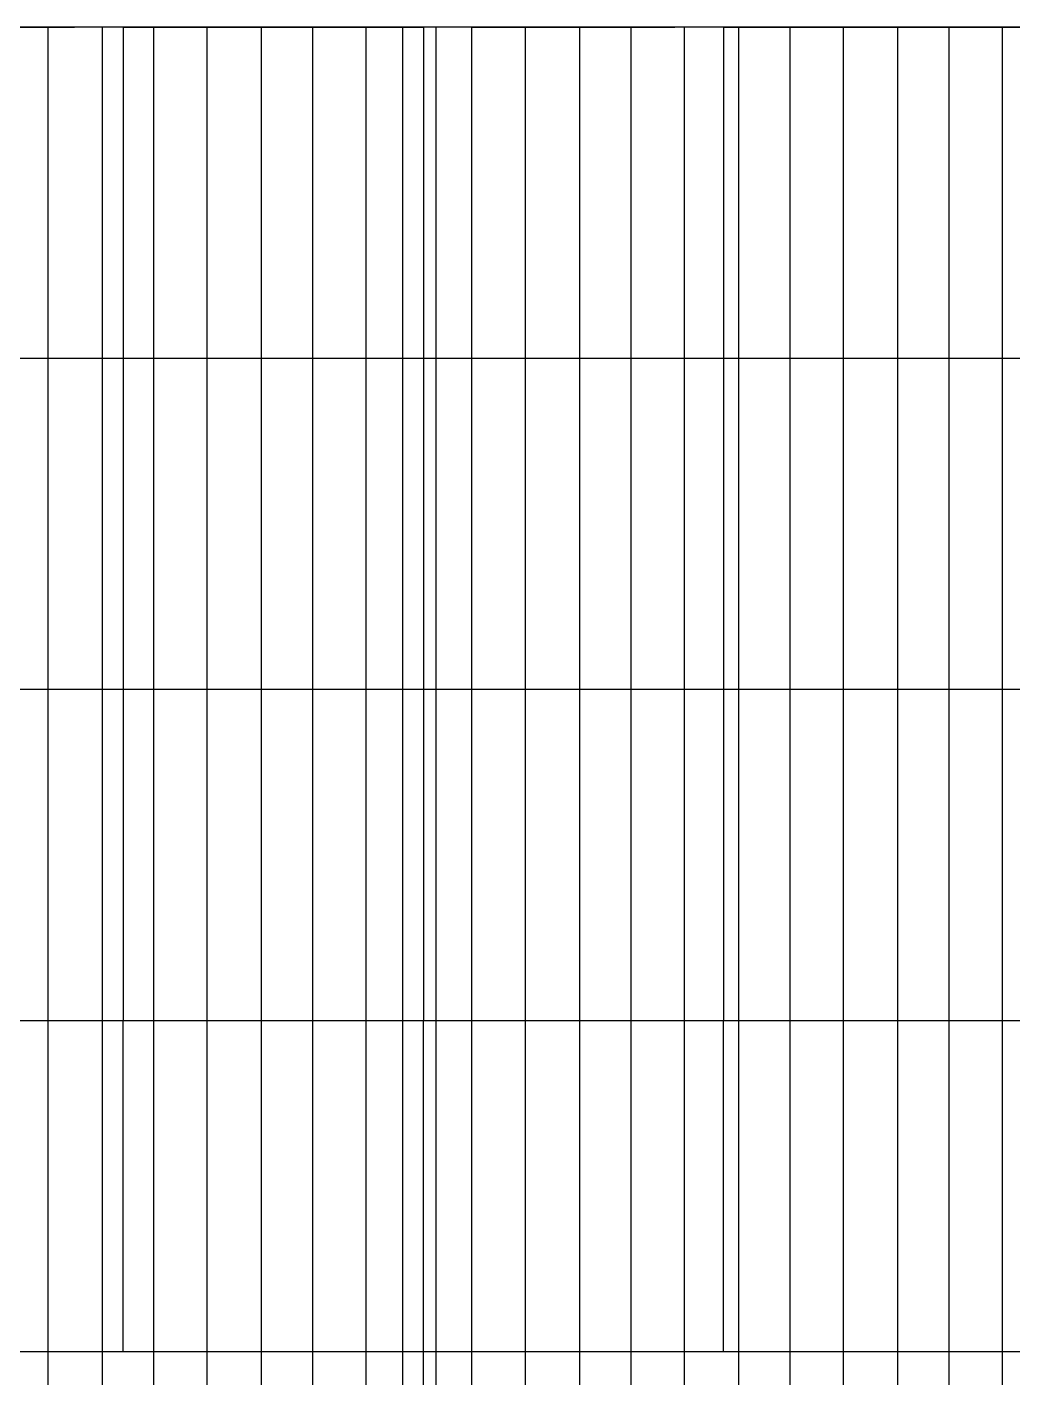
# Model space of a CAD drawing. Extents: x 0 to 304, y 106 to 158.
# Drawn here: x 132.38 to 151.59, y 131.28 to 157.6 of the extents above; entities that cross this region are included whole.
import ezdxf

# ---------------------------------------------------------------- set-up
doc = ezdxf.new("R2010")
doc.units = 0

msp = doc.modelspace()

# ---------------------------------------------------------------- linework, layer by layer
at = {"layer": 'main_merged'}
for p, q in [((129.35, 157.6, 4.8), (133.3, 157.6, 4.8)), ((129.35, 157.6, 9.6), (133.3, 157.6, 9.6)), ((129.35, 157.6, 14.4), (133.3, 157.6, 14.4)), ((141.05, 157.6, 4.8), (145, 157.6, 4.8)), ((141.05, 157.6, 9.6), (145, 157.6, 9.6)), ((141.05, 157.6, 14.4), (145, 157.6, 14.4)), ((135.15, 151.15, 4.8), (139.2, 151.15, 4.8)), ((135.15, 151.15, 9.6), (139.2, 151.15, 9.6)), ((135.15, 151.15, 14.4), (139.2, 151.15, 14.4)), ((146.85, 151.15, 4.8), (150.9, 151.15, 4.8)), ((146.85, 151.15, 9.6), (150.9, 151.15, 9.6)), ((146.85, 151.15, 14.4), (150.9, 151.15, 14.4)), ((135.15, 144.7, 4.8), (139.2, 144.7, 4.8)), ((135.15, 144.7, 9.6), (139.2, 144.7, 9.6)), ((135.15, 144.7, 14.4), (139.2, 144.7, 14.4)), ((146.85, 144.7, 4.8), (150.9, 144.7, 4.8)), ((146.85, 144.7, 9.6), (150.9, 144.7, 9.6)), ((146.85, 144.7, 14.4), (150.9, 144.7, 14.4)), ((135.15, 138.25, 4.8), (139.2, 138.25, 4.8)), ((135.15, 138.25, 9.6), (139.2, 138.25, 9.6)), ((135.15, 138.25, 14.4), (139.2, 138.25, 14.4)), ((146.85, 138.25, 4.8), (150.9, 138.25, 4.8)), ((146.85, 138.25, 9.6), (150.9, 138.25, 9.6)), ((146.85, 138.25, 14.4), (150.9, 138.25, 14.4)), ((135.15, 131.8, 4.8), (139.2, 131.8, 4.8)), ((135.15, 131.8, 9.6), (139.2, 131.8, 9.6)), ((135.15, 131.8, 14.4), (139.2, 131.8, 14.4)), ((146.85, 131.8, 4.8), (150.9, 131.8, 4.8)), ((146.85, 131.8, 9.6), (150.9, 131.8, 9.6)), ((146.85, 131.8, 14.4), (150.9, 131.8, 14.4))]:
    msp.add_line(p, q, dxfattribs=at)
at = {"layer": 'main_splited'}
for p, q in [((134.25, 157.6, 4.8), (133.3, 157.6, 4.8)), ((134.25, 157.6, 9.6), (133.3, 157.6, 9.6)), ((134.25, 157.6, 14.4), (133.3, 157.6, 14.4)), ((134.25, 157.6, 4.8), (140.1, 157.6, 4.8)), ((134.25, 157.6, 9.6), (140.1, 157.6, 9.6)), ((134.25, 157.6, 14.4), (140.1, 157.6, 14.4)), ((141.05, 157.6, 4.8), (140.1, 157.6, 4.8)), ((141.05, 157.6, 9.6), (140.1, 157.6, 9.6)), ((141.05, 157.6, 14.4), (140.1, 157.6, 14.4)), ((145.95, 157.6, 4.8), (145, 157.6, 4.8)), ((145.95, 157.6, 9.6), (145, 157.6, 9.6)), ((145.95, 157.6, 14.4), (145, 157.6, 14.4)), ((145.95, 157.6, 4.8), (151.8, 157.6, 4.8)), ((145.95, 157.6, 9.6), (151.8, 157.6, 9.6)), ((145.95, 157.6, 14.4), (151.8, 157.6, 14.4)), ((128.4, 151.15, 4.8), (134.25, 151.15, 4.8)), ((128.4, 151.15, 9.6), (134.25, 151.15, 9.6)), ((128.4, 151.15, 14.4), (134.25, 151.15, 14.4)), ((134.25, 151.15, 4.8), (135.15, 151.15, 4.8)), ((134.25, 151.15, 9.6), (135.15, 151.15, 9.6)), ((134.25, 151.15, 14.4), (135.15, 151.15, 14.4)), ((139.2, 151.15, 4.8), (140.1, 151.15, 4.8)), ((139.2, 151.15, 9.6), (140.1, 151.15, 9.6)), ((139.2, 151.15, 14.4), (140.1, 151.15, 14.4)), ((140.1, 151.15, 4.8), (145.95, 151.15, 4.8)), ((140.1, 151.15, 9.6), (145.95, 151.15, 9.6)), ((140.1, 151.15, 14.4), (145.95, 151.15, 14.4)), ((145.95, 151.15, 4.8), (146.85, 151.15, 4.8)), ((145.95, 151.15, 9.6), (146.85, 151.15, 9.6)), ((145.95, 151.15, 14.4), (146.85, 151.15, 14.4)), ((150.9, 151.15, 4.8), (151.8, 151.15, 4.8)), ((150.9, 151.15, 9.6), (151.8, 151.15, 9.6)), ((150.9, 151.15, 14.4), (151.8, 151.15, 14.4)), ((128.4, 144.7, 4.8), (134.25, 144.7, 4.8)), ((128.4, 144.7, 9.6), (134.25, 144.7, 9.6)), ((128.4, 144.7, 14.4), (134.25, 144.7, 14.4)), ((134.25, 144.7, 4.8), (135.15, 144.7, 4.8)), ((134.25, 144.7, 9.6), (135.15, 144.7, 9.6)), ((134.25, 144.7, 14.4), (135.15, 144.7, 14.4)), ((139.2, 144.7, 4.8), (140.1, 144.7, 4.8)), ((139.2, 144.7, 9.6), (140.1, 144.7, 9.6)), ((139.2, 144.7, 14.4), (140.1, 144.7, 14.4)), ((140.1, 144.7, 4.8), (145.95, 144.7, 4.8)), ((140.1, 144.7, 9.6), (145.95, 144.7, 9.6)), ((140.1, 144.7, 14.4), (145.95, 144.7, 14.4)), ((145.95, 144.7, 4.8), (146.85, 144.7, 4.8)), ((145.95, 144.7, 9.6), (146.85, 144.7, 9.6)), ((145.95, 144.7, 14.4), (146.85, 144.7, 14.4)), ((150.9, 144.7, 4.8), (151.8, 144.7, 4.8)), ((150.9, 144.7, 9.6), (151.8, 144.7, 9.6)), ((150.9, 144.7, 14.4), (151.8, 144.7, 14.4)), ((128.4, 138.25, 4.8), (134.25, 138.25, 4.8)), ((128.4, 138.25, 9.6), (134.25, 138.25, 9.6)), ((128.4, 138.25, 14.4), (134.25, 138.25, 14.4)), ((134.25, 138.25, 4.8), (135.15, 138.25, 4.8)), ((134.25, 138.25, 9.6), (135.15, 138.25, 9.6)), ((134.25, 138.25, 14.4), (135.15, 138.25, 14.4)), ((139.2, 138.25, 4.8), (140.1, 138.25, 4.8)), ((139.2, 138.25, 9.6), (140.1, 138.25, 9.6)), ((139.2, 138.25, 14.4), (140.1, 138.25, 14.4)), ((140.1, 138.25, 4.8), (145.95, 138.25, 4.8)), ((140.1, 138.25, 9.6), (145.95, 138.25, 9.6)), ((140.1, 138.25, 14.4), (145.95, 138.25, 14.4)), ((145.95, 138.25, 4.8), (146.85, 138.25, 4.8)), ((145.95, 138.25, 9.6), (146.85, 138.25, 9.6)), ((145.95, 138.25, 14.4), (146.85, 138.25, 14.4)), ((150.9, 138.25, 4.8), (151.8, 138.25, 4.8)), ((150.9, 138.25, 9.6), (151.8, 138.25, 9.6)), ((150.9, 138.25, 14.4), (151.8, 138.25, 14.4)), ((128.4, 131.8, 4.8), (134.25, 131.8, 4.8)), ((128.4, 131.8, 9.6), (134.25, 131.8, 9.6)), ((128.4, 131.8, 14.4), (134.25, 131.8, 14.4)), ((134.25, 131.8, 4.8), (135.15, 131.8, 4.8)), ((134.25, 131.8, 9.6), (135.15, 131.8, 9.6)), ((134.25, 131.8, 14.4), (135.15, 131.8, 14.4)), ((139.2, 131.8, 4.8), (140.1, 131.8, 4.8)), ((139.2, 131.8, 9.6), (140.1, 131.8, 9.6)), ((139.2, 131.8, 14.4), (140.1, 131.8, 14.4)), ((140.1, 131.8, 4.8), (145.95, 131.8, 4.8)), ((140.1, 131.8, 9.6), (145.95, 131.8, 9.6)), ((140.1, 131.8, 14.4), (145.95, 131.8, 14.4)), ((145.95, 131.8, 4.8), (146.85, 131.8, 4.8)), ((145.95, 131.8, 9.6), (146.85, 131.8, 9.6)), ((145.95, 131.8, 14.4), (146.85, 131.8, 14.4)), ((150.9, 131.8, 4.8), (151.8, 131.8, 4.8)), ((150.9, 131.8, 9.6), (151.8, 131.8, 9.6)), ((150.9, 131.8, 14.4), (151.8, 131.8, 14.4))]:
    msp.add_line(p, q, dxfattribs=at)
at = {"layer": 'RRO 200x300x6'}
for p, q in [((134.25, 157.6), (134.25, 157.6, 4.8)), ((134.25, 157.6, 4.8), (134.25, 157.6, 9.6)), ((134.25, 157.6, 9.6), (134.25, 157.6, 14.4)), ((140.1, 157.6), (140.1, 157.6, 4.8)), ((140.1, 157.6, 4.8), (140.1, 157.6, 9.6)), ((140.1, 157.6, 9.6), (140.1, 157.6, 14.4)), ((145.95, 157.6), (145.95, 157.6, 4.8)), ((145.95, 157.6, 4.8), (145.95, 157.6, 9.6)), ((145.95, 157.6, 9.6), (145.95, 157.6, 14.4)), ((134.25, 151.15), (134.25, 151.15, 4.8)), ((134.25, 151.15, 4.8), (134.25, 151.15, 9.6)), ((134.25, 151.15, 9.6), (134.25, 151.15, 14.4)), ((140.1, 151.15), (140.1, 151.15, 4.8)), ((140.1, 151.15, 4.8), (140.1, 151.15, 9.6)), ((140.1, 151.15, 9.6), (140.1, 151.15, 14.4)), ((145.95, 151.15), (145.95, 151.15, 4.8)), ((145.95, 151.15, 4.8), (145.95, 151.15, 9.6)), ((145.95, 151.15, 9.6), (145.95, 151.15, 14.4)), ((134.25, 144.7), (134.25, 144.7, 4.8)), ((134.25, 144.7, 4.8), (134.25, 144.7, 9.6)), ((134.25, 144.7, 9.6), (134.25, 144.7, 14.4)), ((140.1, 144.7), (140.1, 144.7, 4.8)), ((140.1, 144.7, 4.8), (140.1, 144.7, 9.6)), ((140.1, 144.7, 9.6), (140.1, 144.7, 14.4)), ((145.95, 144.7), (145.95, 144.7, 4.8)), ((145.95, 144.7, 4.8), (145.95, 144.7, 9.6)), ((145.95, 144.7, 9.6), (145.95, 144.7, 14.4)), ((134.25, 138.25), (134.25, 138.25, 4.8)), ((134.25, 138.25, 4.8), (134.25, 138.25, 9.6)), ((134.25, 138.25, 9.6), (134.25, 138.25, 14.4)), ((140.1, 138.25), (140.1, 138.25, 4.8)), ((140.1, 138.25, 4.8), (140.1, 138.25, 9.6)), ((140.1, 138.25, 9.6), (140.1, 138.25, 14.4)), ((145.95, 138.25), (145.95, 138.25, 4.8)), ((145.95, 138.25, 4.8), (145.95, 138.25, 9.6)), ((145.95, 138.25, 9.6), (145.95, 138.25, 14.4)), ((134.25, 131.8), (134.25, 131.8, 4.8)), ((134.25, 131.8, 4.8), (134.25, 131.8, 9.6)), ((134.25, 131.8, 9.6), (134.25, 131.8, 14.4)), ((140.1, 131.8), (140.1, 131.8, 4.8)), ((140.1, 131.8, 4.8), (140.1, 131.8, 9.6)), ((140.1, 131.8, 9.6), (140.1, 131.8, 14.4)), ((145.95, 131.8), (145.95, 131.8, 4.8)), ((145.95, 131.8, 4.8), (145.95, 131.8, 9.6)), ((145.95, 131.8, 9.6), (145.95, 131.8, 14.4))]:
    msp.add_line(p, q, dxfattribs=at)
at = {"layer": 'secondary'}
for p, q in [((132.78, 157.6, 4.8), (132.78, 151.15, 4.8)), ((132.78, 157.6, 9.6), (132.78, 151.15, 9.6)), ((132.78, 157.6, 14.4), (132.78, 151.15, 14.4)), ((133.84, 157.6, 4.8), (133.84, 151.15, 4.8)), ((133.84, 157.6, 9.6), (133.84, 151.15, 9.6)), ((133.84, 157.6, 14.4), (133.84, 151.15, 14.4)), ((134.84, 157.6, 4.8), (134.84, 151.15, 4.8)), ((134.84, 157.6, 9.6), (134.84, 151.15, 9.6)), ((134.84, 157.6, 14.4), (134.84, 151.15, 14.4)), ((135.88, 157.6, 4.8), (135.88, 151.15, 4.8)), ((135.88, 157.6, 9.6), (135.88, 151.15, 9.6)), ((135.88, 157.6, 14.4), (135.88, 151.15, 14.4)), ((136.94, 157.6, 4.8), (136.94, 151.15, 4.8)), ((136.94, 157.6, 9.6), (136.94, 151.15, 9.6)), ((136.94, 157.6, 14.4), (136.94, 151.15, 14.4)), ((137.94, 157.6, 4.8), (137.94, 151.15, 4.8)), ((137.94, 157.6, 9.6), (137.94, 151.15, 9.6)), ((137.94, 157.6, 14.4), (137.94, 151.15, 14.4)), ((138.98, 157.6, 4.8), (138.98, 151.15, 4.8)), ((138.98, 157.6, 9.6), (138.98, 151.15, 9.6)), ((138.98, 157.6, 14.4), (138.98, 151.15, 14.4)), ((139.69, 157.6, 4.8), (139.69, 151.15, 4.8)), ((139.69, 157.6, 9.6), (139.69, 151.15, 9.6)), ((139.69, 157.6, 14.4), (139.69, 151.15, 14.4)), ((140.34, 157.6, 4.8), (140.34, 151.15, 4.8)), ((140.34, 157.6, 9.6), (140.34, 151.15, 9.6)), ((140.34, 157.6, 14.4), (140.34, 151.15, 14.4)), ((141.04, 157.6, 4.8), (141.04, 151.15, 4.8)), ((141.04, 157.6, 9.6), (141.04, 151.15, 9.6)), ((141.04, 157.6, 14.4), (141.04, 151.15, 14.4)), ((142.08, 157.6, 4.8), (142.08, 151.15, 4.8)), ((142.08, 157.6, 9.6), (142.08, 151.15, 9.6)), ((142.08, 157.6, 14.4), (142.08, 151.15, 14.4)), ((143.14, 157.6, 4.8), (143.14, 151.15, 4.8)), ((143.14, 157.6, 9.6), (143.14, 151.15, 9.6)), ((143.14, 157.6, 14.4), (143.14, 151.15, 14.4)), ((144.14, 157.6, 4.8), (144.14, 151.15, 4.8)), ((144.14, 157.6, 9.6), (144.14, 151.15, 9.6)), ((144.14, 157.6, 14.4), (144.14, 151.15, 14.4)), ((145.18, 157.6, 4.8), (145.18, 151.15, 4.8)), ((145.18, 157.6, 9.6), (145.18, 151.15, 9.6)), ((145.18, 157.6, 14.4), (145.18, 151.15, 14.4)), ((146.24, 157.6, 4.8), (146.24, 151.15, 4.8)), ((146.24, 157.6, 9.6), (146.24, 151.15, 9.6)), ((146.24, 157.6, 14.4), (146.24, 151.15, 14.4)), ((147.24, 157.6, 4.8), (147.24, 151.15, 4.8)), ((147.24, 157.6, 9.6), (147.24, 151.15, 9.6)), ((147.24, 157.6, 14.4), (147.24, 151.15, 14.4)), ((148.28, 157.6, 4.8), (148.28, 151.15, 4.8)), ((148.28, 157.6, 9.6), (148.28, 151.15, 9.6)), ((148.28, 157.6, 14.4), (148.28, 151.15, 14.4)), ((149.34, 157.6, 4.8), (149.34, 151.15, 4.8)), ((149.34, 157.6, 9.6), (149.34, 151.15, 9.6)), ((149.34, 157.6, 14.4), (149.34, 151.15, 14.4)), ((150.34, 157.6, 4.8), (150.34, 151.15, 4.8)), ((150.34, 157.6, 9.6), (150.34, 151.15, 9.6)), ((150.34, 157.6, 14.4), (150.34, 151.15, 14.4)), ((151.38, 157.6, 4.8), (151.38, 151.15, 4.8)), ((151.38, 157.6, 9.6), (151.38, 151.15, 9.6)), ((151.38, 157.6, 14.4), (151.38, 151.15, 14.4)), ((132.78, 151.15, 4.8), (132.78, 144.7, 4.8)), ((132.78, 151.15, 9.6), (132.78, 144.7, 9.6)), ((132.78, 151.15, 14.4), (132.78, 144.7, 14.4)), ((133.84, 151.15, 4.8), (133.84, 144.7, 4.8)), ((133.84, 151.15, 9.6), (133.84, 144.7, 9.6)), ((133.84, 151.15, 14.4), (133.84, 144.7, 14.4)), ((134.84, 151.15, 4.8), (134.84, 144.7, 4.8)), ((134.84, 151.15, 9.6), (134.84, 144.7, 9.6)), ((134.84, 151.15, 14.4), (134.84, 144.7, 14.4)), ((135.88, 151.15, 4.8), (135.88, 144.7, 4.8)), ((135.88, 151.15, 9.6), (135.88, 144.7, 9.6)), ((135.88, 151.15, 14.4), (135.88, 144.7, 14.4)), ((136.94, 151.15, 4.8), (136.94, 144.7, 4.8)), ((136.94, 151.15, 9.6), (136.94, 144.7, 9.6)), ((136.94, 151.15, 14.4), (136.94, 144.7, 14.4)), ((137.94, 151.15, 4.8), (137.94, 144.7, 4.8)), ((137.94, 151.15, 9.6), (137.94, 144.7, 9.6)), ((137.94, 151.15, 14.4), (137.94, 144.7, 14.4)), ((138.98, 151.15, 4.8), (138.98, 144.7, 4.8)), ((138.98, 151.15, 9.6), (138.98, 144.7, 9.6)), ((138.98, 151.15, 14.4), (138.98, 144.7, 14.4)), ((139.69, 151.15, 4.8), (139.69, 144.7, 4.8)), ((139.69, 151.15, 9.6), (139.69, 144.7, 9.6)), ((139.69, 151.15, 14.4), (139.69, 144.7, 14.4)), ((140.34, 151.15, 4.8), (140.34, 144.7, 4.8)), ((140.34, 151.15, 9.6), (140.34, 144.7, 9.6)), ((140.34, 151.15, 14.4), (140.34, 144.7, 14.4)), ((141.04, 151.15, 4.8), (141.04, 144.7, 4.8)), ((141.04, 151.15, 9.6), (141.04, 144.7, 9.6)), ((141.04, 151.15, 14.4), (141.04, 144.7, 14.4)), ((142.08, 151.15, 4.8), (142.08, 144.7, 4.8)), ((142.08, 151.15, 9.6), (142.08, 144.7, 9.6)), ((142.08, 151.15, 14.4), (142.08, 144.7, 14.4)), ((143.14, 151.15, 4.8), (143.14, 144.7, 4.8)), ((143.14, 151.15, 9.6), (143.14, 144.7, 9.6)), ((143.14, 151.15, 14.4), (143.14, 144.7, 14.4)), ((144.14, 151.15, 4.8), (144.14, 144.7, 4.8)), ((144.14, 151.15, 9.6), (144.14, 144.7, 9.6)), ((144.14, 151.15, 14.4), (144.14, 144.7, 14.4)), ((145.18, 151.15, 4.8), (145.18, 144.7, 4.8)), ((145.18, 151.15, 9.6), (145.18, 144.7, 9.6)), ((145.18, 151.15, 14.4), (145.18, 144.7, 14.4)), ((146.24, 151.15, 4.8), (146.24, 144.7, 4.8)), ((146.24, 151.15, 9.6), (146.24, 144.7, 9.6)), ((146.24, 151.15, 14.4), (146.24, 144.7, 14.4)), ((147.24, 151.15, 4.8), (147.24, 144.7, 4.8)), ((147.24, 151.15, 9.6), (147.24, 144.7, 9.6)), ((147.24, 151.15, 14.4), (147.24, 144.7, 14.4)), ((148.28, 151.15, 4.8), (148.28, 144.7, 4.8)), ((148.28, 151.15, 9.6), (148.28, 144.7, 9.6)), ((148.28, 151.15, 14.4), (148.28, 144.7, 14.4)), ((149.34, 151.15, 4.8), (149.34, 144.7, 4.8)), ((149.34, 151.15, 9.6), (149.34, 144.7, 9.6)), ((149.34, 151.15, 14.4), (149.34, 144.7, 14.4)), ((150.34, 151.15, 4.8), (150.34, 144.7, 4.8)), ((150.34, 151.15, 9.6), (150.34, 144.7, 9.6)), ((150.34, 151.15, 14.4), (150.34, 144.7, 14.4)), ((151.38, 151.15, 4.8), (151.38, 144.7, 4.8)), ((151.38, 151.15, 9.6), (151.38, 144.7, 9.6)), ((151.38, 151.15, 14.4), (151.38, 144.7, 14.4)), ((132.78, 144.7, 4.8), (132.78, 138.25, 4.8)), ((132.78, 144.7, 9.6), (132.78, 138.25, 9.6)), ((132.78, 144.7, 14.4), (132.78, 138.25, 14.4)), ((133.84, 144.7, 4.8), (133.84, 138.25, 4.8)), ((133.84, 144.7, 9.6), (133.84, 138.25, 9.6)), ((133.84, 144.7, 14.4), (133.84, 138.25, 14.4)), ((134.84, 144.7, 4.8), (134.84, 138.25, 4.8)), ((134.84, 144.7, 9.6), (134.84, 138.25, 9.6)), ((134.84, 144.7, 14.4), (134.84, 138.25, 14.4)), ((135.88, 144.7, 4.8), (135.88, 138.25, 4.8)), ((135.88, 144.7, 9.6), (135.88, 138.25, 9.6)), ((135.88, 144.7, 14.4), (135.88, 138.25, 14.4)), ((136.94, 144.7, 4.8), (136.94, 138.25, 4.8)), ((136.94, 144.7, 9.6), (136.94, 138.25, 9.6)), ((136.94, 144.7, 14.4), (136.94, 138.25, 14.4)), ((137.94, 144.7, 4.8), (137.94, 138.25, 4.8)), ((137.94, 144.7, 9.6), (137.94, 138.25, 9.6)), ((137.94, 144.7, 14.4), (137.94, 138.25, 14.4)), ((138.98, 144.7, 4.8), (138.98, 138.25, 4.8)), ((138.98, 144.7, 9.6), (138.98, 138.25, 9.6)), ((138.98, 144.7, 14.4), (138.98, 138.25, 14.4)), ((139.69, 144.7, 4.8), (139.69, 138.25, 4.8)), ((139.69, 144.7, 9.6), (139.69, 138.25, 9.6)), ((139.69, 144.7, 14.4), (139.69, 138.25, 14.4)), ((140.34, 144.7, 4.8), (140.34, 138.25, 4.8)), ((140.34, 144.7, 9.6), (140.34, 138.25, 9.6)), ((140.34, 144.7, 14.4), (140.34, 138.25, 14.4)), ((141.04, 144.7, 4.8), (141.04, 138.25, 4.8)), ((141.04, 144.7, 9.6), (141.04, 138.25, 9.6)), ((141.04, 144.7, 14.4), (141.04, 138.25, 14.4)), ((142.08, 144.7, 4.8), (142.08, 138.25, 4.8)), ((142.08, 144.7, 9.6), (142.08, 138.25, 9.6)), ((142.08, 144.7, 14.4), (142.08, 138.25, 14.4)), ((143.14, 144.7, 4.8), (143.14, 138.25, 4.8)), ((143.14, 144.7, 9.6), (143.14, 138.25, 9.6)), ((143.14, 144.7, 14.4), (143.14, 138.25, 14.4)), ((144.14, 144.7, 4.8), (144.14, 138.25, 4.8)), ((144.14, 144.7, 9.6), (144.14, 138.25, 9.6)), ((144.14, 144.7, 14.4), (144.14, 138.25, 14.4)), ((145.18, 144.7, 4.8), (145.18, 138.25, 4.8)), ((145.18, 144.7, 9.6), (145.18, 138.25, 9.6)), ((145.18, 144.7, 14.4), (145.18, 138.25, 14.4)), ((146.24, 144.7, 4.8), (146.24, 138.25, 4.8)), ((146.24, 144.7, 9.6), (146.24, 138.25, 9.6)), ((146.24, 144.7, 14.4), (146.24, 138.25, 14.4)), ((147.24, 144.7, 4.8), (147.24, 138.25, 4.8)), ((147.24, 144.7, 9.6), (147.24, 138.25, 9.6)), ((147.24, 144.7, 14.4), (147.24, 138.25, 14.4)), ((148.28, 144.7, 4.8), (148.28, 138.25, 4.8)), ((148.28, 144.7, 9.6), (148.28, 138.25, 9.6)), ((148.28, 144.7, 14.4), (148.28, 138.25, 14.4)), ((149.34, 144.7, 4.8), (149.34, 138.25, 4.8)), ((149.34, 144.7, 9.6), (149.34, 138.25, 9.6)), ((149.34, 144.7, 14.4), (149.34, 138.25, 14.4)), ((150.34, 144.7, 4.8), (150.34, 138.25, 4.8)), ((150.34, 144.7, 9.6), (150.34, 138.25, 9.6)), ((150.34, 144.7, 14.4), (150.34, 138.25, 14.4)), ((151.38, 144.7, 4.8), (151.38, 138.25, 4.8)), ((151.38, 144.7, 9.6), (151.38, 138.25, 9.6)), ((151.38, 144.7, 14.4), (151.38, 138.25, 14.4)), ((132.78, 138.25, 4.8), (132.78, 131.8, 4.8)), ((132.78, 138.25, 9.6), (132.78, 131.8, 9.6)), ((132.78, 138.25, 14.4), (132.78, 131.8, 14.4)), ((133.84, 138.25, 4.8), (133.84, 131.8, 4.8)), ((133.84, 138.25, 9.6), (133.84, 131.8, 9.6)), ((133.84, 138.25, 14.4), (133.84, 131.8, 14.4)), ((134.84, 138.25, 4.8), (134.84, 131.8, 4.8)), ((134.84, 138.25, 9.6), (134.84, 131.8, 9.6)), ((134.84, 138.25, 14.4), (134.84, 131.8, 14.4)), ((135.88, 138.25, 4.8), (135.88, 131.8, 4.8)), ((135.88, 138.25, 9.6), (135.88, 131.8, 9.6)), ((135.88, 138.25, 14.4), (135.88, 131.8, 14.4)), ((136.94, 138.25, 4.8), (136.94, 131.8, 4.8)), ((136.94, 138.25, 9.6), (136.94, 131.8, 9.6)), ((136.94, 138.25, 14.4), (136.94, 131.8, 14.4)), ((137.94, 138.25, 4.8), (137.94, 131.8, 4.8)), ((137.94, 138.25, 9.6), (137.94, 131.8, 9.6)), ((137.94, 138.25, 14.4), (137.94, 131.8, 14.4)), ((138.98, 138.25, 4.8), (138.98, 131.8, 4.8)), ((138.98, 138.25, 9.6), (138.98, 131.8, 9.6)), ((138.98, 138.25, 14.4), (138.98, 131.8, 14.4)), ((139.69, 138.25, 4.8), (139.69, 131.8, 4.8)), ((139.69, 138.25, 9.6), (139.69, 131.8, 9.6)), ((139.69, 138.25, 14.4), (139.69, 131.8, 14.4)), ((140.34, 138.25, 4.8), (140.34, 131.8, 4.8)), ((140.34, 138.25, 9.6), (140.34, 131.8, 9.6)), ((140.34, 138.25, 14.4), (140.34, 131.8, 14.4)), ((141.04, 138.25, 4.8), (141.04, 131.8, 4.8)), ((141.04, 138.25, 9.6), (141.04, 131.8, 9.6)), ((141.04, 138.25, 14.4), (141.04, 131.8, 14.4)), ((142.08, 138.25, 4.8), (142.08, 131.8, 4.8)), ((142.08, 138.25, 9.6), (142.08, 131.8, 9.6)), ((142.08, 138.25, 14.4), (142.08, 131.8, 14.4)), ((143.14, 138.25, 4.8), (143.14, 131.8, 4.8)), ((143.14, 138.25, 9.6), (143.14, 131.8, 9.6)), ((143.14, 138.25, 14.4), (143.14, 131.8, 14.4)), ((144.14, 138.25, 4.8), (144.14, 131.8, 4.8)), ((144.14, 138.25, 9.6), (144.14, 131.8, 9.6)), ((144.14, 138.25, 14.4), (144.14, 131.8, 14.4)), ((145.18, 138.25, 4.8), (145.18, 131.8, 4.8)), ((145.18, 138.25, 9.6), (145.18, 131.8, 9.6)), ((145.18, 138.25, 14.4), (145.18, 131.8, 14.4)), ((146.24, 138.25, 4.8), (146.24, 131.8, 4.8)), ((146.24, 138.25, 9.6), (146.24, 131.8, 9.6)), ((146.24, 138.25, 14.4), (146.24, 131.8, 14.4)), ((147.24, 138.25, 4.8), (147.24, 131.8, 4.8)), ((147.24, 138.25, 9.6), (147.24, 131.8, 9.6)), ((147.24, 138.25, 14.4), (147.24, 131.8, 14.4)), ((148.28, 138.25, 4.8), (148.28, 131.8, 4.8)), ((148.28, 138.25, 9.6), (148.28, 131.8, 9.6)), ((148.28, 138.25, 14.4), (148.28, 131.8, 14.4)), ((149.34, 138.25, 4.8), (149.34, 131.8, 4.8)), ((149.34, 138.25, 9.6), (149.34, 131.8, 9.6)), ((149.34, 138.25, 14.4), (149.34, 131.8, 14.4)), ((150.34, 138.25, 4.8), (150.34, 131.8, 4.8)), ((150.34, 138.25, 9.6), (150.34, 131.8, 9.6)), ((150.34, 138.25, 14.4), (150.34, 131.8, 14.4)), ((151.38, 138.25, 4.8), (151.38, 131.8, 4.8)), ((151.38, 138.25, 9.6), (151.38, 131.8, 9.6)), ((151.38, 138.25, 14.4), (151.38, 131.8, 14.4)), ((132.78, 131.8, 4.8), (132.78, 125.35, 4.8)), ((132.78, 131.8, 9.6), (132.78, 125.35, 9.6)), ((132.78, 131.8, 14.4), (132.78, 125.35, 14.4)), ((133.84, 131.8, 4.8), (133.84, 125.35, 4.8)), ((133.84, 131.8, 9.6), (133.84, 125.35, 9.6)), ((133.84, 131.8, 14.4), (133.84, 125.35, 14.4)), ((134.84, 131.8, 4.8), (134.84, 125.35, 4.8)), ((134.84, 131.8, 9.6), (134.84, 125.35, 9.6)), ((134.84, 131.8, 14.4), (134.84, 125.35, 14.4)), ((135.88, 131.8, 4.8), (135.88, 125.35, 4.8)), ((135.88, 131.8, 9.6), (135.88, 125.35, 9.6)), ((135.88, 131.8, 14.4), (135.88, 125.35, 14.4)), ((136.94, 131.8, 4.8), (136.94, 125.35, 4.8)), ((136.94, 131.8, 9.6), (136.94, 125.35, 9.6)), ((136.94, 131.8, 14.4), (136.94, 125.35, 14.4)), ((137.94, 131.8, 4.8), (137.94, 125.35, 4.8)), ((137.94, 131.8, 9.6), (137.94, 125.35, 9.6)), ((137.94, 131.8, 14.4), (137.94, 125.35, 14.4)), ((138.98, 131.8, 4.8), (138.98, 125.35, 4.8)), ((138.98, 131.8, 9.6), (138.98, 125.35, 9.6)), ((138.98, 131.8, 14.4), (138.98, 125.35, 14.4)), ((139.69, 131.8, 4.8), (139.69, 125.35, 4.8)), ((139.69, 131.8, 9.6), (139.69, 125.35, 9.6)), ((139.69, 131.8, 14.4), (139.69, 125.35, 14.4)), ((140.34, 131.8, 4.8), (140.34, 125.35, 4.8)), ((140.34, 131.8, 9.6), (140.34, 125.35, 9.6)), ((140.34, 131.8, 14.4), (140.34, 125.35, 14.4)), ((141.04, 131.8, 4.8), (141.04, 125.35, 4.8)), ((141.04, 131.8, 9.6), (141.04, 125.35, 9.6)), ((141.04, 131.8, 14.4), (141.04, 125.35, 14.4)), ((142.08, 131.8, 4.8), (142.08, 125.35, 4.8)), ((142.08, 131.8, 9.6), (142.08, 125.35, 9.6)), ((142.08, 131.8, 14.4), (142.08, 125.35, 14.4)), ((143.14, 131.8, 4.8), (143.14, 125.35, 4.8)), ((143.14, 131.8, 9.6), (143.14, 125.35, 9.6)), ((143.14, 131.8, 14.4), (143.14, 125.35, 14.4)), ((144.14, 131.8, 4.8), (144.14, 125.35, 4.8)), ((144.14, 131.8, 9.6), (144.14, 125.35, 9.6)), ((144.14, 131.8, 14.4), (144.14, 125.35, 14.4)), ((145.18, 131.8, 4.8), (145.18, 125.35, 4.8)), ((145.18, 131.8, 9.6), (145.18, 125.35, 9.6)), ((145.18, 131.8, 14.4), (145.18, 125.35, 14.4)), ((146.24, 131.8, 4.8), (146.24, 125.35, 4.8)), ((146.24, 131.8, 9.6), (146.24, 125.35, 9.6)), ((146.24, 131.8, 14.4), (146.24, 125.35, 14.4)), ((147.24, 131.8, 4.8), (147.24, 125.35, 4.8)), ((147.24, 131.8, 9.6), (147.24, 125.35, 9.6)), ((147.24, 131.8, 14.4), (147.24, 125.35, 14.4)), ((148.28, 131.8, 4.8), (148.28, 125.35, 4.8)), ((148.28, 131.8, 9.6), (148.28, 125.35, 9.6)), ((148.28, 131.8, 14.4), (148.28, 125.35, 14.4)), ((149.34, 131.8, 4.8), (149.34, 125.35, 4.8)), ((149.34, 131.8, 9.6), (149.34, 125.35, 9.6)), ((149.34, 131.8, 14.4), (149.34, 125.35, 14.4)), ((150.34, 131.8, 4.8), (150.34, 125.35, 4.8)), ((150.34, 131.8, 9.6), (150.34, 125.35, 9.6)), ((150.34, 131.8, 14.4), (150.34, 125.35, 14.4)), ((151.38, 131.8, 4.8), (151.38, 125.35, 4.8)), ((151.38, 131.8, 9.6), (151.38, 125.35, 9.6)), ((151.38, 131.8, 14.4), (151.38, 125.35, 14.4))]:
    msp.add_line(p, q, dxfattribs=at)
at = {"layer": 'shell'}
for points in [[(0.15, 106, 4.8), (303.525, 106, 4.8), (303.525, 157.6, 4.8), (0.15, 157.6, 4.8)], [(0.15, 106, 9.6), (303.525, 106, 9.6), (303.525, 157.6, 9.6), (0.15, 157.6, 9.6)], [(0.15, 106, 14.4), (303.525, 106, 14.4), (303.525, 157.6, 14.4), (0.15, 157.6, 14.4)]]:
    msp.add_3dface(points, dxfattribs=at)
at = {"layer": 'stabilization'}
for p, q in [((134.25, 157.6, 4.8), (134.25, 151.15, 4.8)), ((134.25, 157.6, 9.6), (134.25, 151.15, 9.6)), ((134.25, 157.6, 14.4), (134.25, 151.15, 14.4)), ((140.1, 157.6, 4.8), (140.1, 151.15, 4.8)), ((140.1, 157.6, 9.6), (140.1, 151.15, 9.6)), ((140.1, 157.6, 14.4), (140.1, 151.15, 14.4)), ((145.95, 157.6, 4.8), (145.95, 151.15, 4.8)), ((145.95, 157.6, 9.6), (145.95, 151.15, 9.6)), ((145.95, 157.6, 14.4), (145.95, 151.15, 14.4)), ((134.25, 151.15, 4.8), (134.25, 144.7, 4.8)), ((134.25, 151.15, 9.6), (134.25, 144.7, 9.6)), ((134.25, 151.15, 14.4), (134.25, 144.7, 14.4)), ((140.1, 151.15, 4.8), (140.1, 144.7, 4.8)), ((140.1, 151.15, 9.6), (140.1, 144.7, 9.6)), ((140.1, 151.15, 14.4), (140.1, 144.7, 14.4)), ((145.95, 151.15, 4.8), (145.95, 144.7, 4.8)), ((145.95, 151.15, 9.6), (145.95, 144.7, 9.6)), ((145.95, 151.15, 14.4), (145.95, 144.7, 14.4)), ((134.25, 144.7, 4.8), (134.25, 138.25, 4.8)), ((134.25, 144.7, 9.6), (134.25, 138.25, 9.6)), ((134.25, 144.7, 14.4), (134.25, 138.25, 14.4)), ((140.1, 144.7, 4.8), (140.1, 138.25, 4.8)), ((140.1, 144.7, 9.6), (140.1, 138.25, 9.6)), ((140.1, 144.7, 14.4), (140.1, 138.25, 14.4)), ((145.95, 144.7, 4.8), (145.95, 138.25, 4.8)), ((145.95, 144.7, 9.6), (145.95, 138.25, 9.6)), ((145.95, 144.7, 14.4), (145.95, 138.25, 14.4)), ((134.25, 131.8, 4.8), (134.25, 138.25, 4.8)), ((134.25, 131.8, 9.6), (134.25, 138.25, 9.6)), ((134.25, 131.8, 14.4), (134.25, 138.25, 14.4)), ((145.95, 131.8, 4.8), (145.95, 138.25, 4.8)), ((145.95, 131.8, 9.6), (145.95, 138.25, 9.6)), ((145.95, 131.8, 14.4), (145.95, 138.25, 14.4)), ((140.1, 125.35, 4.8), (140.1, 131.8, 4.8)), ((140.1, 125.35, 9.6), (140.1, 131.8, 9.6)), ((140.1, 125.35, 14.4), (140.1, 131.8, 14.4))]:
    msp.add_line(p, q, dxfattribs=at)
at = {"layer": 'stabilization_double'}
for p, q in [((140.1, 131.8, 4.8), (140.1, 138.25, 4.8)), ((140.1, 131.8, 9.6), (140.1, 138.25, 9.6)), ((140.1, 131.8, 14.4), (140.1, 138.25, 14.4))]:
    msp.add_line(p, q, dxfattribs=at)

doc.saveas('drawing.dxf')
